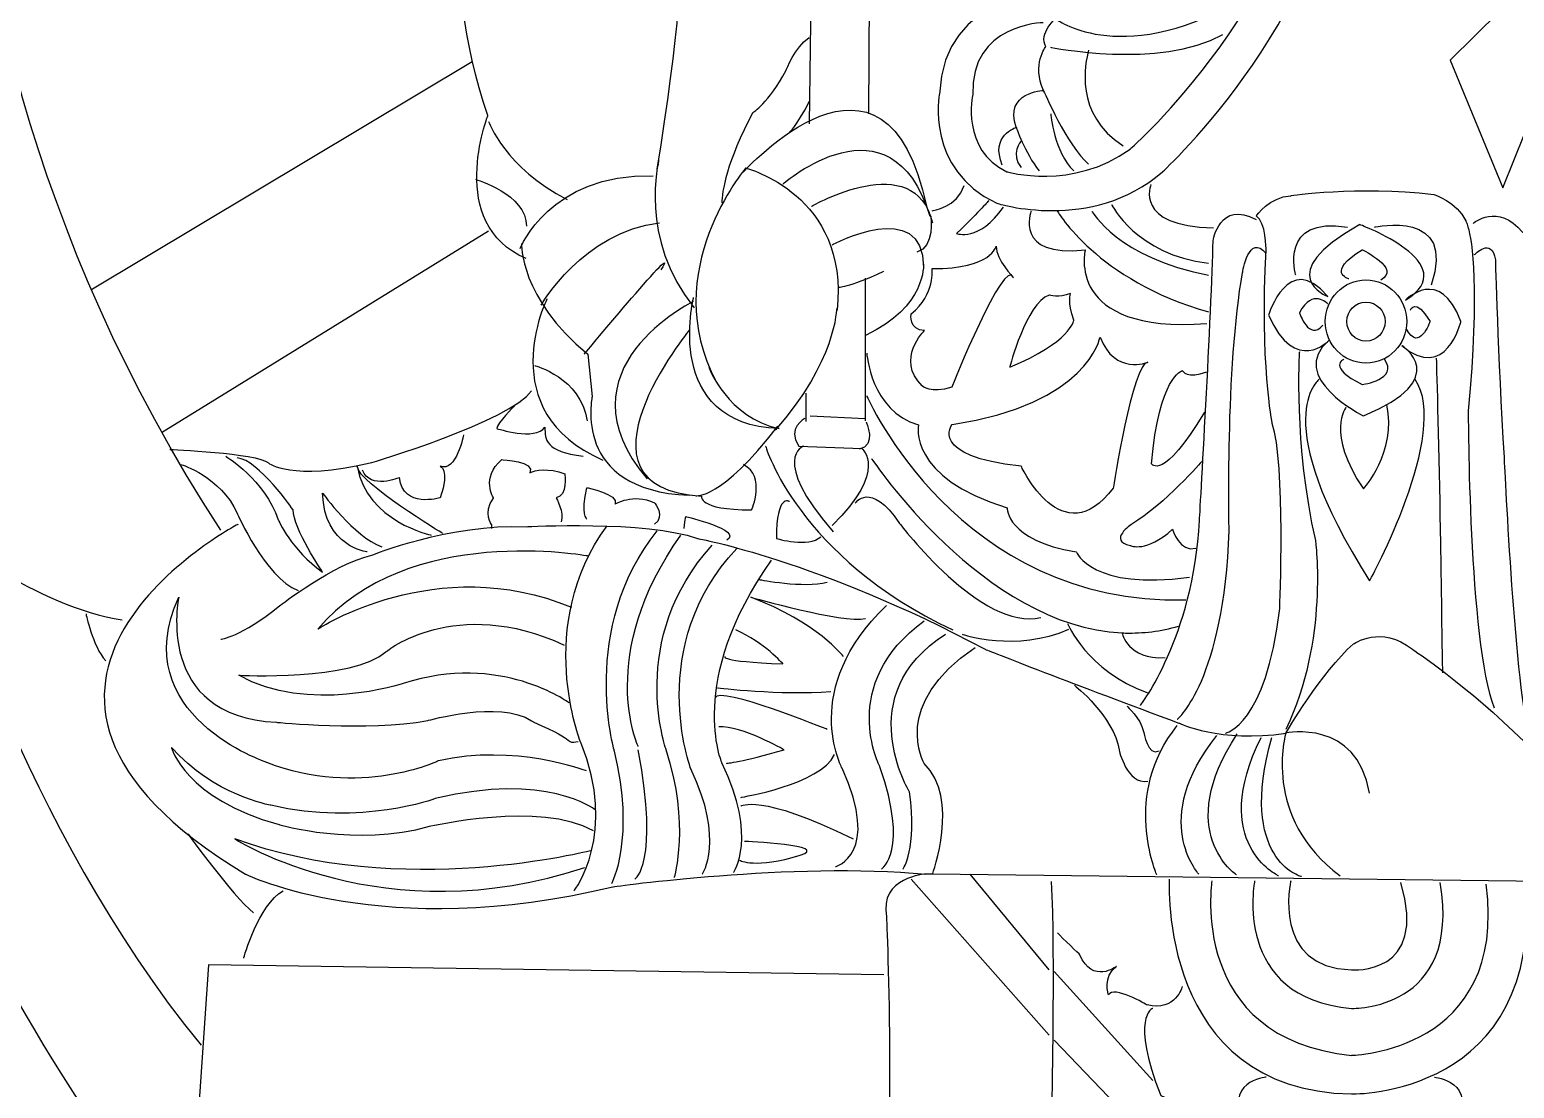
# Model space of a CAD drawing. Header units: inches. Extents: x -172 to 397, y -177 to 127.
# Drawn here: x 348.832 to 351.168, y -71.02 to -69.355 of the extents above; entities that cross this region are included whole.
import ezdxf

# ---------------------------------------------------------------- set-up
doc = ezdxf.new("R2010")
doc.units = ezdxf.units.IN
doc.header["$MEASUREMENT"] = 0

# ---------------------------------------------------------------- blocks, each defined once
blk = doc.blocks.new('TITLE BLOCK NEW 29102024')
at = {"color": 4}
for p, q in [((-528.3597, -67.133), (-528.3752, -69.4876)), ((-528.4373, -67.1699), (-528.4683, -69.5034)), ((-527.3818, -69.3266), (-527.4595, -69.4032)), ((-528.9986, -69.4058), (-529.5988, -69.7648)), ((-527.4595, -69.4032), (-527.3767, -69.6038)), ((-527.3767, -69.6038), (-527.2961, -69.4033)), ((-528.9728, -69.6724), (-529.4876, -69.9892)), ((-528.3804, -69.7463), (-528.3804, -69.9707)), ((-528.4735, -69.927), (-528.4735, -69.9713)), ((-528.467, -69.9628), (-528.3804, -69.9668)), ((-528.3079, -70.6913), (-528.0906, -70.9368)), ((-528.0906, -70.8339), (-528.2148, -70.6834)), ((-529.4138, -70.826), (-529.4294, -71.0556)), ((-528.3506, -70.8418), (-529.4138, -70.826)), ((-527.9277, -71.0081), (-528.0829, -70.8366)), ((-528.0829, -70.9448), (-527.625, -71.4199))]:
    blk.add_line(p, q, dxfattribs=at)
for centre, major_axis, ratio, start_param, end_param in [((-527.5707, -69.0125), (2.4749, 2.4749), 1, 5.497787, 11.780972), ((-527.5681, -69.0092), (2.4109, 2.4109), 1, 5.497787, 11.780972), ((-527.592, -69.8143), (0, 0.0654), 0.979489, 3.141593, 9.424778), ((-527.592, -69.8143), (0, 0.0307), 0.980076, 3.141593, 9.424778)]:
    blk.add_ellipse(centre, major_axis=major_axis, ratio=ratio, start_param=start_param, end_param=end_param, dxfattribs=at)
for points, knots in [([(-529.3945, -70.1423), (-529.9997, -69.2131), (-529.7566, -68.2997), (-529.7566, -68.2997), (-530.1032, -68.833), (-530.1912, -70.1635), (-530.1912, -70.1635), (-530.217, -70.628), (-530.5016, -70.6597), (-530.5016, -70.6597), (-530.5016, -70.6597), (-530.1317, -70.6478), (-529.8368, -70.145), (-529.8368, -70.145), (-529.6816, -70.2637), (-529.5496, -70.2836)], [0, 0, 0, 0, 1, 1, 1, 2, 2, 2, 3, 3, 3, 4, 4, 4, 5, 5, 5, 5]), ([(-528.9139, -69.7153), (-529.0404, -69.6609), (-528.9741, -69.4904), (-528.9741, -69.4904), (-529.0542, -69.2535), (-529.0107, -69.0621), (-528.9926, -69.0013), (-528.9887, -68.988), (-528.986, -68.981), (-528.986, -68.981), (-528.986, -68.981), (-528.9699, -68.8775), (-528.7057, -68.567)], [0, 0, 0, 0, 1, 1, 1, 2, 2, 2, 3, 3, 3, 4, 4, 4, 4]), ([(-528.7076, -69.5748), (-528.6378, -69.1511), (-528.6805, -69.0837), (-528.6805, -69.0837), (-528.7363, -68.9887), (-528.9365, -69.0165), (-528.9365, -69.0165)], [0, 0, 0, 0, 1, 1, 1, 2, 2, 2, 2]), ([(-528.0754, -69.293), (-528.087, -69.295), (-528.2557, -69.295), (-528.2634, -69.4566), (-528.2634, -69.4566), (-528.2864, -69.5751), (-528.1732, -69.6282), (-528.1732, -69.6282), (-528.0237, -69.6756), (-527.9125, -69.5789), (-527.9125, -69.5789), (-527.6326, -69.3266), (-527.6173, -68.9913)], [0, 0, 0, 0, 1, 1, 1, 2, 2, 2, 3, 3, 3, 4, 4, 4, 4]), ([(-528.0998, -69.3443), (-528.0998, -69.3443), (-528.2148, -69.3457), (-528.2109, -69.4581), (-528.2109, -69.4581), (-528.2301, -69.5443), (-528.1573, -69.5786), (-528.1573, -69.5786), (-528.0539, -69.6091), (-527.9632, -69.543), (-527.9632, -69.543), (-527.6912, -69.3072), (-527.658, -68.9788)], [0, 0, 0, 0, 1, 1, 1, 2, 2, 2, 3, 3, 3, 4, 4, 4, 4]), ([(-528.1644, -69.5681), (-528.1838, -69.5219), (-528.1424, -69.5087), (-528.1424, -69.5087), (-528.1618, -69.4533), (-528.0997, -69.4507), (-528.0997, -69.4507), (-528.1178, -69.4097), (-528.0959, -69.382), (-528.0959, -69.382), (-528.1072, -69.361), (-528.0823, -69.3382), (-528.0718, -69.3299), (-528.071, -69.3293), (-528.0702, -69.3287), (-528.0696, -69.3282), (-528.0682, -69.3272), (-528.0674, -69.3266), (-528.0674, -69.3266), (-528.0881, -69.3029), (-528.0648, -69.2844), (-528.0648, -69.2844)], [0, 0, 0, 0, 1, 1, 1, 2, 2, 2, 3, 3, 3, 4, 4, 4, 5, 5, 5, 6, 6, 6, 7, 7, 7, 7]), ([(-528.6054, -69.6275), (-528.6054, -69.6117), (-528.5977, -69.5615), (-528.5563, -69.485), (-528.5563, -69.485), (-528.533, -69.4718), (-528.5045, -69.419), (-528.5045, -69.419), (-528.4916, -69.3833), (-528.4683, -69.3675)], [0, 0, 0, 0, 1, 1, 1, 2, 2, 2, 3, 3, 3, 3]), ([(-527.8132, -70.4617), (-527.8132, -70.4617), (-527.7492, -70.4499), (-527.7278, -70.2657), (-527.7278, -70.2657), (-527.7182, -70.036), (-527.7395, -69.9747), (-527.7395, -69.9747), (-527.7589, -69.8776), (-527.7492, -69.7014), (-527.7492, -69.7014), (-527.7492, -69.6579), (-527.7647, -69.648), (-527.7647, -69.648), (-527.7434, -69.6183), (-527.7104, -69.6163), (-527.7104, -69.6163), (-527.6075, -69.6005), (-527.4854, -69.6143), (-527.4854, -69.6143), (-527.4485, -69.6262), (-527.4349, -69.6559), (-527.4349, -69.6559), (-527.4345, -69.6566), (-527.4337, -69.6584), (-527.4332, -69.6598), (-527.4324, -69.6621), (-527.4315, -69.6652), (-527.425, -69.688), (-527.4131, -69.7599), (-527.431, -69.9548), (-527.431, -69.9548), (-527.431, -70.3171), (-527.3903, -70.4221)], [0, 0, 0, 0, 1, 1, 1, 2, 2, 2, 3, 3, 3, 4, 4, 4, 5, 5, 5, 6, 6, 6, 7, 7, 7, 8, 8, 8, 9, 9, 9, 10, 10, 10, 11, 11, 11, 11]), ([(-528.1857, -69.6242), (-528.1857, -69.6242), (-528.1974, -69.6381), (-528.2362, -69.6757), (-528.2362, -69.6757), (-528.2013, -69.6896), (-528.1625, -69.6342)], [0, 0, 0, 0, 1, 1, 1, 2, 2, 2, 2]), ([(-527.9471, -70.4182), (-527.9471, -70.4182), (-527.8637, -70.3113), (-527.854, -70.1271), (-527.854, -70.1271), (-527.8345, -69.7885), (-527.8326, -69.6876), (-527.8326, -69.6876), (-527.8229, -69.6222), (-527.7647, -69.6539)], [0, 0, 0, 0, 1, 1, 1, 2, 2, 2, 3, 3, 3, 3]), ([(-527.4233, -69.6599), (-527.4233, -69.6599), (-527.3844, -69.6262), (-527.3456, -69.6737), (-527.3456, -69.6737), (-527.3282, -69.6619), (-527.3321, -69.9905), (-527.3321, -69.9905), (-527.3204, -70.3251), (-527.2816, -70.5013)], [0, 0, 0, 0, 1, 1, 1, 2, 2, 2, 3, 3, 3, 3]), ([(-528.1191, -69.6407), (-528.1191, -69.6407), (-528.1476, -69.7146), (-528.0338, -69.7014), (-528.0338, -69.7014), (-528.0674, -69.8334), (-527.8423, -69.8176)], [0, 0, 0, 0, 1, 1, 1, 2, 2, 2, 2]), ([(-527.8889, -70.4399), (-527.8889, -70.4399), (-527.8152, -70.3785), (-527.8074, -70.143), (-527.8074, -70.143), (-527.8132, -69.8856), (-527.7861, -69.7371), (-527.7861, -69.7371), (-527.7764, -69.6737), (-527.7492, -69.7074)], [0, 0, 0, 0, 1, 1, 1, 2, 2, 2, 3, 3, 3, 3]), ([(-527.6522, -69.7747), (-527.6522, -69.7747), (-527.7434, -69.7411), (-527.6017, -69.6619), (-527.6017, -69.6619), (-527.4349, -69.7233), (-527.53, -69.7807), (-527.53, -69.7807), (-527.4756, -69.7253), (-527.4426, -69.8143), (-527.4426, -69.8143), (-527.4659, -69.9113), (-527.5358, -69.8519), (-527.5358, -69.8519), (-527.4524, -69.9034), (-527.5959, -69.9628), (-527.5959, -69.9628), (-527.7182, -69.9014), (-527.6503, -69.844), (-527.6503, -69.844), (-527.7026, -69.8994), (-527.7453, -69.8044), (-527.7453, -69.8044), (-527.7143, -69.7014), (-527.6522, -69.7747)], [0, 0, 0, 0, 1, 1, 1, 2, 2, 2, 3, 3, 3, 4, 4, 4, 5, 5, 5, 6, 6, 6, 7, 7, 7, 8, 8, 8, 8]), ([(-528.921, -69.6916), (-528.921, -69.6916), (-528.9247, -69.7769), (-528.8166, -69.8658), (-528.8166, -69.8658), (-528.8098, -69.9324), (-528.8098, -69.9324), (-528.8098, -69.9324), (-528.8435, -70.0796), (-528.6572, -70.0876)], [0, 0, 0, 0, 1, 1, 1, 2, 2, 2, 3, 3, 3, 3]), ([(-528.2439, -69.9173), (-528.2439, -69.9173), (-528.1605, -69.7094), (-528.1469, -69.745), (-528.1469, -69.745), (-528.1741, -69.7173), (-528.1741, -69.6956), (-528.1741, -69.6956), (-528.1799, -69.7311), (-528.275, -69.7311), (-528.275, -69.7311), (-528.2692, -69.7708), (-528.3079, -69.8024), (-528.3079, -69.8024), (-528.3118, -69.8282), (-528.2866, -69.8282), (-528.2866, -69.8282), (-528.3332, -69.8737), (-528.2905, -69.9153), (-528.2905, -69.9153), (-528.2769, -69.9291), (-528.2439, -69.9173)], [0, 0, 0, 0, 1, 1, 1, 2, 2, 2, 3, 3, 3, 4, 4, 4, 5, 5, 5, 6, 6, 6, 7, 7, 7, 7]), ([(-527.4213, -69.7094), (-527.4213, -69.7094), (-527.3942, -69.6797), (-527.3884, -69.7173), (-527.3884, -69.7173), (-527.3844, -69.8657), (-527.3747, -70.0281), (-527.3747, -70.0281), (-527.3592, -70.3686), (-527.3359, -70.4676)], [0, 0, 0, 0, 1, 1, 1, 2, 2, 2, 3, 3, 3, 3]), ([(-527.6192, -69.747), (-527.6192, -69.747), (-527.6561, -69.7371), (-527.5979, -69.7014), (-527.5979, -69.7014), (-527.5358, -69.7311), (-527.5688, -69.749)], [0, 0, 0, 0, 1, 1, 1, 2, 2, 2, 2]), ([(-528.057, -69.7701), (-528.057, -69.7701), (-528.0622, -69.7833), (-528.0518, -69.8123), (-528.0518, -69.8123), (-528.057, -69.8467), (-528.1527, -69.8862), (-528.1527, -69.8862), (-528.1269, -69.786), (-528.0906, -69.7727), (-528.0906, -69.7727), (-528.0752, -69.778), (-528.057, -69.7701)], [0, 0, 0, 0, 1, 1, 1, 2, 2, 2, 3, 3, 3, 4, 4, 4, 4]), ([(-527.6522, -69.7865), (-527.6522, -69.7865), (-527.6755, -69.7608), (-527.6968, -69.8005), (-527.6968, -69.8005), (-527.6813, -69.846), (-527.66, -69.8202)], [0, 0, 0, 0, 1, 1, 1, 2, 2, 2, 2]), ([(-527.5222, -69.7965), (-527.5222, -69.7965), (-527.5144, -69.7747), (-527.4912, -69.8143), (-527.4912, -69.8143), (-527.5086, -69.8638), (-527.528, -69.8262)], [0, 0, 0, 0, 1, 1, 1, 2, 2, 2, 2]), ([(-528.2433, -69.976), (-528.2433, -69.976), (-528.2821, -70.0262), (-528.1346, -70.042), (-528.1346, -70.042), (-528.0699, -70.1819), (-527.9898, -70.0763), (-527.9898, -70.0763), (-527.9587, -69.8783), (-527.9355, -69.8783), (-527.9355, -69.8783), (-527.9872, -69.8994), (-528.0105, -69.8387), (-528.0105, -69.8387), (-528.0286, -69.9443), (-528.2433, -69.976)], [0, 0, 0, 0, 1, 1, 1, 2, 2, 2, 3, 3, 3, 4, 4, 4, 5, 5, 5, 5]), ([(-527.6968, -69.8619), (-527.6968, -69.8619), (-527.7065, -70.0083), (-527.6716, -70.1588), (-527.6716, -70.1588), (-527.6503, -70.3153), (-527.7182, -70.4558)], [0, 0, 0, 0, 1, 1, 1, 2, 2, 2, 2]), ([(-528.3778, -69.8638), (-528.3778, -69.8638), (-528.372, -69.9548), (-528.2963, -69.9767), (-528.2963, -69.9767), (-528.3138, -70.0598), (-528.1566, -70.1073), (-528.1566, -70.1073), (-528.1585, -70.1588), (-528.048, -70.1766), (-528.048, -70.1766), (-528.0228, -70.238), (-527.8695, -70.2162)], [0, 0, 0, 0, 1, 1, 1, 2, 2, 2, 3, 3, 3, 4, 4, 4, 4]), ([(-527.627, -69.8737), (-527.627, -69.8737), (-527.6541, -69.8856), (-527.5979, -69.9133), (-527.5979, -69.9133), (-527.5396, -69.9054), (-527.563, -69.8737)], [0, 0, 0, 0, 1, 1, 1, 2, 2, 2, 2]), ([(-527.4814, -69.8717), (-527.4814, -69.8717), (-527.4776, -70.0024), (-527.4756, -70.1192), (-527.4717, -70.3667), (-527.4717, -70.3667), (-527.4717, -70.3667)], [0, 0, 0, 0, 1, 1, 1, 2, 2, 2, 2]), ([(-527.8462, -69.9568), (-527.9122, -70.0677), (-527.9296, -70.038), (-527.9296, -70.038), (-527.918, -69.9014), (-527.8811, -69.8915), (-527.8811, -69.8915), (-527.8811, -69.8915), (-527.8734, -69.9054), (-527.8423, -69.8934)], [0, 0, 0, 0, 1, 1, 1, 2, 2, 2, 3, 3, 3, 3]), ([(-527.6658, -69.9054), (-527.6658, -69.9054), (-527.7492, -69.9668), (-527.5862, -70.2222), (-527.5862, -70.2222), (-527.4582, -69.9885), (-527.5144, -69.9054)], [0, 0, 0, 0, 1, 1, 1, 2, 2, 2, 2]), ([(-529.4746, -70.0155), (-529.4746, -70.0155), (-529.3375, -70.0209), (-529.3194, -70.0367), (-529.3194, -70.0367), (-529.2832, -70.0658), (-529.159, -70.0367), (-529.159, -70.0367), (-528.9365, -69.9707), (-528.9055, -69.9231)], [0, 0, 0, 0, 1, 1, 1, 2, 2, 2, 3, 3, 3, 3]), ([(-528.9327, -69.947), (-528.9327, -69.947), (-528.9598, -69.9747), (-528.9598, -69.9826), (-528.9598, -69.9826), (-528.8997, -70.0024), (-528.8842, -69.9806), (-528.8842, -70.0004), (-528.8842, -70.0182), (-528.824, -70.0262)], [0, 0, 0, 0, 1, 1, 1, 2, 2, 2, 3, 3, 3, 3]), ([(-527.6231, -69.9489), (-527.6231, -69.9489), (-527.6561, -69.9885), (-527.5959, -70.0776), (-527.5959, -70.0776), (-527.5435, -70.0202), (-527.5591, -69.945)], [0, 0, 0, 0, 1, 1, 1, 2, 2, 2, 2]), ([(-528.475, -69.9668), (-528.475, -69.9668), (-528.5041, -69.982), (-528.4847, -70.0103), (-528.4847, -70.0103), (-528.3855, -70.0142), (-528.3855, -70.0142), (-528.3855, -70.0142), (-528.3429, -70.0479), (-528.4321, -70.135)], [0, 0, 0, 0, 1, 1, 1, 2, 2, 2, 3, 3, 3, 3]), ([(-529.0122, -69.9925), (-529.0122, -69.9925), (-529.0238, -70.0519), (-529.0491, -70.042), (-529.0491, -70.042), (-529.0335, -70.0459), (-529.0491, -70.0914), (-529.0491, -70.0914), (-529.1073, -70.1093), (-529.1131, -70.0598), (-529.1131, -70.0598), (-529.1597, -70.0796), (-529.1713, -70.0479)], [0, 0, 0, 0, 1, 1, 1, 2, 2, 2, 3, 3, 3, 4, 4, 4, 4]), ([(-529.3866, -70.0262), (-529.3866, -70.0262), (-529.3246, -70.0631), (-529.3039, -70.1264), (-529.3039, -70.1264), (-529.2832, -70.174), (-529.2341, -70.2083), (-529.2341, -70.2083), (-529.2806, -70.1396), (-529.2806, -70.1106), (-529.2806, -70.1106), (-529.3349, -70.0314), (-529.3686, -70.0287)], [0, 0, 0, 0, 1, 1, 1, 2, 2, 2, 3, 3, 3, 4, 4, 4, 4]), ([(-529.4565, -70.0394), (-529.4565, -70.0394), (-529.3945, -70.0579), (-529.3686, -70.1159), (-529.3686, -70.1159), (-529.3246, -70.2162), (-529.2728, -70.2374)], [0, 0, 0, 0, 1, 1, 1, 2, 2, 2, 2]), ([(-529.0452, -70.1476), (-529.0452, -70.1476), (-529.1771, -70.0684), (-529.1797, -70.042), (-529.1642, -70.1291), (-529.0633, -70.1502), (-529.0633, -70.1502)], [0, 0, 0, 0, 1, 1, 1, 2, 2, 2, 2]), ([(-528.9676, -70.1397), (-528.9676, -70.1397), (-528.9676, -70.1343), (-528.9676, -70.1343), (-528.9676, -70.1343), (-528.9831, -70.1159), (-528.965, -70.0921), (-528.965, -70.0921), (-528.9857, -70.0604), (-528.9521, -70.0314), (-528.9521, -70.0314), (-528.8977, -70.0341), (-528.9081, -70.0525), (-528.8997, -70.0479), (-528.8784, -70.0439), (-528.8531, -70.0539), (-528.8531, -70.0539), (-528.8473, -70.0894), (-528.8667, -70.0914), (-528.8667, -70.0914), (-528.8531, -70.1153), (-528.8589, -70.1291)], [0, 0, 0, 0, 1, 1, 1, 2, 2, 2, 3, 3, 3, 4, 4, 4, 5, 5, 5, 6, 6, 6, 7, 7, 7, 7]), ([(-528.6378, -70.0888), (-528.6378, -70.0888), (-528.6442, -70.1106), (-528.5589, -70.1106), (-528.5589, -70.1106), (-528.5356, -70.0577), (-528.5718, -70.0394)], [0, 0, 0, 0, 1, 1, 1, 2, 2, 2, 2]), ([(-528.37, -70.0301), (-528.37, -70.0301), (-528.1946, -70.294), (-527.9759, -70.304), (-527.9741, -70.3041), (-527.9723, -70.3042), (-527.9704, -70.3042), (-527.9432, -70.3049), (-527.9153, -70.3016), (-527.8869, -70.2934)], [0, 0, 0, 0, 1, 1, 1, 2, 2, 2, 3, 3, 3, 3]), ([(-527.8501, -70.034), (-527.8501, -70.034), (-527.9083, -70.1014), (-527.9607, -70.1331), (-527.9607, -70.1331), (-527.9994, -70.1588), (-527.9626, -70.1667), (-527.9626, -70.1667), (-527.9374, -70.1786), (-527.8966, -70.141), (-527.8966, -70.141), (-527.885, -70.1786), (-527.8598, -70.1707)], [0, 0, 0, 0, 1, 1, 1, 2, 2, 2, 3, 3, 3, 4, 4, 4, 4]), ([(-528.3959, -70.1001), (-528.3959, -70.1001), (-528.3726, -70.0631), (-528.326, -70.1318), (-528.326, -70.1318), (-528.1967, -70.3033), (-528.1036, -70.2796)], [0, 0, 0, 0, 1, 1, 1, 2, 2, 2, 2]), ([(-529.1642, -70.1766), (-529.1642, -70.1766), (-529.2315, -70.1687), (-529.2341, -70.0842), (-529.2341, -70.0842), (-529.1849, -70.1528), (-529.1409, -70.1687)], [0, 0, 0, 0, 1, 1, 1, 2, 2, 2, 2]), ([(-528.8182, -70.1251), (-528.8182, -70.1251), (-528.8279, -70.1173), (-528.8182, -70.0756), (-528.8182, -70.0756), (-528.7677, -70.0856), (-528.7736, -70.1014), (-528.7736, -70.1014), (-528.7464, -70.0836), (-528.7115, -70.0994), (-528.7115, -70.0994), (-528.6941, -70.1211), (-528.7115, -70.1331)], [0, 0, 0, 0, 1, 1, 1, 2, 2, 2, 3, 3, 3, 4, 4, 4, 4]), ([(-528.4994, -70.0974), (-528.4994, -70.0974), (-528.52, -70.0842), (-528.52, -70.1555), (-528.52, -70.1555), (-528.4683, -70.1707), (-528.4502, -70.1528)], [0, 0, 0, 0, 1, 1, 1, 2, 2, 2, 2]), ([(-529.3673, -70.1331), (-529.3673, -70.1331), (-529.8484, -70.3865), (-529.3556, -70.6834), (-529.3556, -70.6834), (-529.1383, -70.7904), (-528.7775, -70.7033), (-528.7775, -70.7033), (-528.4942, -70.6636), (-528.2847, -70.6834)], [0, 0, 0, 0, 1, 1, 1, 2, 2, 2, 3, 3, 3, 3]), ([(-529.3945, -70.3139), (-529.3945, -70.3139), (-529.3634, -70.3113), (-529.3013, -70.2611), (-529.3013, -70.2611), (-529.2159, -70.195), (-529.1564, -70.1818), (-529.1564, -70.1818), (-529.0349, -70.1318), (-528.9133, -70.137), (-528.9133, -70.137), (-528.7244, -70.1265), (-528.6442, -70.1555), (-528.6442, -70.1555), (-528.4528, -70.1898), (-528.1915, -70.3298), (-528.1915, -70.3298), (-528.0441, -70.3878), (-527.8863, -70.4459), (-527.8863, -70.4459), (-527.8216, -70.4776), (-527.7182, -70.4617), (-527.7182, -70.4617), (-527.6612, -70.364), (-527.6121, -70.3218), (-527.6121, -70.3218), (-527.5681, -70.2901), (-527.5189, -70.3298), (-527.5189, -70.3298), (-527.431, -70.3878), (-527.3431, -70.4749), (-527.3431, -70.4749), (-527.2137, -70.5171), (-527.1827, -70.628)], [0, 0, 0, 0, 1, 1, 1, 2, 2, 2, 3, 3, 3, 4, 4, 4, 5, 5, 5, 6, 6, 6, 7, 7, 7, 8, 8, 8, 9, 9, 9, 10, 10, 10, 11, 11, 11, 11]), ([(-528.8163, -70.1832), (-528.8163, -70.1832), (-529.1009, -70.1304), (-529.2418, -70.2981), (-529.2418, -70.2981), (-529.0556, -70.1753), (-528.8422, -70.2637)], [0, 0, 0, 0, 1, 1, 1, 2, 2, 2, 2]), ([(-528.8382, -70.7098), (-528.8382, -70.7098), (-528.7684, -70.6187), (-528.8279, -70.4762), (-528.8279, -70.4762), (-528.9017, -70.2928), (-528.7865, -70.1357)], [0, 0, 0, 0, 1, 1, 1, 2, 2, 2, 2]), ([(-528.7788, -70.698), (-528.7788, -70.698), (-528.7412, -70.6261), (-528.7749, -70.4901), (-528.7749, -70.4901), (-528.8305, -70.2966), (-528.7076, -70.1436)], [0, 0, 0, 0, 1, 1, 1, 2, 2, 2, 2]), ([(-528.6649, -70.1397), (-528.6649, -70.1397), (-528.6649, -70.1343), (-528.6623, -70.1211), (-528.6623, -70.1211), (-528.5718, -70.1423), (-528.5977, -70.1581)], [0, 0, 0, 0, 1, 1, 1, 2, 2, 2, 2]), ([(-528.6805, -70.6887), (-528.6805, -70.6887), (-528.6546, -70.6042), (-528.6934, -70.4881), (-528.6934, -70.4881), (-528.7555, -70.3139), (-528.6209, -70.166)], [0, 0, 0, 0, 1, 1, 1, 2, 2, 2, 2]), ([(-528.6365, -70.6834), (-528.6365, -70.6834), (-528.6003, -70.631), (-528.6546, -70.518), (-528.6546, -70.518), (-528.727, -70.3237), (-528.5821, -70.1713)], [0, 0, 0, 0, 1, 1, 1, 2, 2, 2, 2]), ([(-528.5874, -70.6808), (-528.5874, -70.6808), (-528.5485, -70.6254), (-528.6054, -70.5093), (-528.6054, -70.5093), (-528.6623, -70.3798), (-528.5278, -70.1898)], [0, 0, 0, 0, 1, 1, 1, 2, 2, 2, 2]), ([(-528.8189, -70.5211), (-528.8189, -70.5211), (-528.9327, -70.4776), (-529.0517, -70.5053), (-529.0517, -70.5053), (-529.1758, -70.5647), (-529.322, -70.5079), (-529.322, -70.5079), (-529.5457, -70.4327), (-529.4604, -70.2479), (-529.4604, -70.2479), (-529.5005, -70.4354), (-529.3065, -70.4446), (-529.3065, -70.4446), (-529.1642, -70.4591), (-529.0685, -70.4419), (-529.0685, -70.4419), (-528.9562, -70.4092), (-528.9052, -70.4421), (-528.904, -70.4429), (-528.9028, -70.4437), (-528.9016, -70.4446), (-528.8279, -70.4762), (-528.8551, -70.4775), (-528.8318, -70.4749)], [0, 0, 0, 0, 1, 1, 1, 2, 2, 2, 3, 3, 3, 4, 4, 4, 5, 5, 5, 6, 6, 6, 7, 7, 7, 8, 8, 8, 8]), ([(-528.846, -70.4142), (-528.846, -70.4142), (-528.9547, -70.3336), (-529.1073, -70.3838), (-529.1073, -70.3838), (-529.2586, -70.4327), (-529.366, -70.3706), (-529.366, -70.3706), (-529.1862, -70.3799), (-529.1345, -70.3337), (-529.1345, -70.3337), (-529.0258, -70.2439), (-528.8538, -70.3231)], [0, 0, 0, 0, 1, 1, 1, 2, 2, 2, 3, 3, 3, 4, 4, 4, 4]), ([(-528.4146, -70.341), (-528.4146, -70.341), (-528.4554, -70.2874), (-528.5602, -70.2479), (-528.5602, -70.2479), (-528.4146, -70.2894), (-528.3797, -70.2816)], [0, 0, 0, 0, 1, 1, 1, 2, 2, 2, 2]), ([(-528.4269, -70.6716), (-528.4269, -70.6716), (-528.3545, -70.6529), (-528.4166, -70.517), (-528.4166, -70.517), (-528.4839, -70.3916), (-528.3467, -70.2611)], [0, 0, 0, 0, 1, 1, 1, 2, 2, 2, 2]), ([(-528.6009, -70.341), (-528.6009, -70.341), (-528.6125, -70.3488), (-528.5097, -70.3528), (-528.5097, -70.3528), (-528.5388, -70.3191), (-528.5835, -70.2994)], [0, 0, 0, 0, 1, 1, 1, 2, 2, 2, 2]), ([(-528.3545, -70.6756), (-528.3545, -70.6756), (-528.3105, -70.6464), (-528.3571, -70.5145), (-528.3571, -70.5145), (-528.4244, -70.3852), (-528.2872, -70.2848)], [0, 0, 0, 0, 1, 1, 1, 2, 2, 2, 2]), ([(-528.3209, -70.6756), (-528.3209, -70.6756), (-528.2976, -70.6439), (-528.3105, -70.5541), (-528.3105, -70.5541), (-528.4037, -70.401), (-528.2536, -70.306)], [0, 0, 0, 0, 1, 1, 1, 2, 2, 2, 2]), ([(-528.2743, -70.6836), (-528.2743, -70.6836), (-528.2304, -70.5647), (-528.2872, -70.5093), (-528.2872, -70.5093), (-528.3416, -70.4169), (-528.2071, -70.3271)], [0, 0, 0, 0, 1, 1, 1, 2, 2, 2, 2]), ([(-528.0506, -70.3865), (-528.0506, -70.3865), (-527.9885, -70.4354), (-527.9807, -70.4881), (-527.9807, -70.4881), (-527.9678, -70.5435), (-527.9355, -70.537)], [0, 0, 0, 0, 1, 1, 1, 2, 2, 2, 2]), ([(-527.9678, -70.4195), (-527.9678, -70.4195), (-527.9471, -70.4379), (-527.9419, -70.4591), (-527.9419, -70.4591), (-527.9355, -70.5), (-527.9174, -70.4894)], [0, 0, 0, 0, 1, 1, 1, 2, 2, 2, 2]), ([(-527.5862, -70.5563), (-527.6067, -70.438), (-527.7182, -70.4617), (-527.7182, -70.4617), (-527.7182, -70.4617), (-527.757, -70.5942), (-527.6328, -70.6861)], [0, 0, 0, 0, 1, 1, 1, 2, 2, 2, 2]), ([(-528.5986, -70.5093), (-528.5986, -70.5093), (-528.5745, -70.5071), (-528.5078, -70.4879), (-528.5078, -70.4879), (-528.5745, -70.4497), (-528.6106, -70.4518)], [0, 0, 0, 0, 1, 1, 1, 2, 2, 2, 2]), ([(-528.8059, -70.5818), (-528.8059, -70.5818), (-528.8822, -70.5224), (-529.0568, -70.5647), (-529.0568, -70.5647), (-529.172, -70.6082), (-529.3155, -70.5752), (-529.3155, -70.5752), (-529.4061, -70.5594), (-529.472, -70.4841), (-529.472, -70.4841), (-529.4513, -70.5646), (-529.3026, -70.6055), (-529.3026, -70.6055), (-529.181, -70.6412), (-529.0659, -70.6082), (-529.0659, -70.6082), (-528.89, -70.5673), (-528.8085, -70.6149)], [0, 0, 0, 0, 1, 1, 1, 2, 2, 2, 3, 3, 3, 4, 4, 4, 5, 5, 5, 6, 6, 6, 6]), ([(-528.8111, -70.6464), (-528.8111, -70.6464), (-529.1112, -70.7243), (-529.3724, -70.628), (-529.3724, -70.628), (-529.1371, -70.7785), (-528.8214, -70.6729)], [0, 0, 0, 0, 1, 1, 1, 2, 2, 2, 2]), ([(-528.5776, -70.6617), (-528.5776, -70.6617), (-528.5524, -70.6756), (-528.4825, -70.6537), (-528.4321, -70.638), (-528.5699, -70.6319), (-528.5699, -70.6319)], [0, 0, 0, 0, 1, 1, 1, 2, 2, 2, 2]), ([(-526.5243, -70.7046), (-526.5243, -70.7046), (-528.2741, -70.6836), (-528.2741, -70.6836), (-528.2741, -70.6836), (-528.2847, -70.6834), (-528.2847, -70.6834), (-528.2847, -70.6834), (-528.3584, -70.6874), (-528.3467, -70.7508), (-528.3467, -70.7508), (-528.3274, -71.1744), (-528.3662, -71.313), (-528.3662, -71.313), (-528.4088, -71.412), (-528.502, -71.4159), (-528.502, -71.4159), (-528.4399, -71.4793), (-528.4244, -71.5268), (-528.4244, -71.5268), (-528.339, -71.6456), (-528.2148, -71.5822), (-528.2148, -71.5822), (-528.1256, -71.5387), (-528.1023, -71.5981), (-528.1023, -71.5981), (-528.079, -71.6813), (-528.2032, -71.6813), (-528.2032, -71.6813), (-528.2692, -71.6496), (-528.2847, -71.6614), (-528.2847, -71.6614), (-528.3235, -71.6654), (-528.2885, -71.7051), (-528.2885, -71.7051), (-527.9277, -72.0693), (-527.1089, -71.8556)], [0, 0, 0, 0, 1, 1, 1, 2, 2, 2, 3, 3, 3, 4, 4, 4, 5, 5, 5, 6, 6, 6, 7, 7, 7, 8, 8, 8, 9, 9, 9, 10, 10, 10, 11, 11, 11, 12, 12, 12, 12]), ([(-527.9018, -70.6913), (-527.9018, -70.6913), (-527.9199, -71.024), (-527.6147, -71.0292), (-527.6147, -71.0292), (-527.312, -71.0345), (-527.3405, -70.6966)], [0, 0, 0, 0, 1, 1, 1, 2, 2, 2, 2]), ([(-527.8345, -70.694), (-527.8345, -70.694), (-527.8734, -70.9421), (-527.6147, -70.9685), (-527.6147, -70.9685), (-527.3689, -70.9632), (-527.4026, -70.6993)], [0, 0, 0, 0, 1, 1, 1, 2, 2, 2, 2]), ([(-527.7673, -70.694), (-527.7673, -70.694), (-527.8035, -70.8788), (-527.6147, -70.8946), (-527.6147, -70.8946), (-527.4413, -70.8999), (-527.475, -70.6966)], [0, 0, 0, 0, 1, 1, 1, 2, 2, 2, 2]), ([(-527.7104, -70.694), (-527.7104, -70.694), (-527.7415, -70.8312), (-527.6147, -70.8339), (-527.6147, -70.8339), (-527.4931, -70.8444), (-527.5371, -70.6966)], [0, 0, 0, 0, 1, 1, 1, 2, 2, 2, 2]), ([(-527.8811, -70.8603), (-527.8811, -70.8603), (-527.8912, -70.8999), (-527.9366, -70.8893), (-527.9366, -70.8893), (-527.9895, -70.8576), (-527.9971, -70.8735), (-527.9971, -70.8735), (-528.0072, -70.8444), (-527.9845, -70.8286), (-527.9845, -70.8286), (-528.0223, -70.8576), (-528.0424, -70.8102), (-528.0424, -70.8102), (-528.0702, -70.7837), (-528.0777, -70.7758)], [0, 0, 0, 0, 1, 1, 1, 2, 2, 2, 3, 3, 3, 4, 4, 4, 5, 5, 5, 5]), ([(-527.9277, -70.8946), (-527.9277, -70.8946), (-527.9639, -70.9078), (-527.9148, -71.0319), (-527.9148, -71.0319), (-527.8113, -71.0794), (-527.7957, -71.0556)], [0, 0, 0, 0, 1, 1, 1, 2, 2, 2, 2]), ([(-527.3105, -70.8946), (-527.3105, -70.8946), (-527.2743, -70.9078), (-527.3234, -71.0319), (-527.3234, -71.0319), (-527.4269, -71.0794), (-527.4425, -71.0556)], [0, 0, 0, 0, 1, 1, 1, 2, 2, 2, 2]), ([(-527.7492, -71.0029), (-527.7492, -71.0029), (-527.8191, -71.0081), (-527.7828, -71.0821), (-527.7828, -71.0821), (-527.7712, -71.1058), (-527.7719, -71.1233), (-527.7722, -71.129), (-527.7738, -71.1342), (-527.7777, -71.1375), (-527.7182, -71.127), (-527.7337, -71.1428), (-527.7259, -71.1243), (-527.7259, -71.1243), (-527.7311, -71.1692), (-527.7052, -71.1955), (-527.7052, -71.1955), (-527.6354, -71.2721), (-527.6224, -71.3011)], [0, 0, 0, 0, 1, 1, 1, 2, 2, 2, 3, 3, 3, 4, 4, 4, 5, 5, 5, 6, 6, 6, 6]), ([(-527.4842, -71.0029), (-527.4842, -71.0029), (-527.4144, -71.0081), (-527.4506, -71.0821), (-527.4506, -71.0821), (-527.4622, -71.1058), (-527.4615, -71.1233), (-527.4613, -71.129), (-527.4596, -71.1342), (-527.4557, -71.1375), (-527.5153, -71.127), (-527.4997, -71.1428), (-527.5075, -71.1243), (-527.5075, -71.1243), (-527.5023, -71.1692), (-527.5282, -71.1955), (-527.5282, -71.1955), (-527.598, -71.2721), (-527.611, -71.3011)], [0, 0, 0, 0, 1, 1, 1, 2, 2, 2, 3, 3, 3, 4, 4, 4, 5, 5, 5, 6, 6, 6, 6])]:
    blk.add_open_spline(points, degree=3, knots=knots, dxfattribs=at)
for points in [[(-528.0777, -69.3398), (-528.0777, -69.3398), (-527.9716, -69.419), (-527.775, -69.3002)], [(-528.5718, -69.5791), (-528.5718, -69.5791), (-528.3466, -69.3268), (-528.2834, -69.6342)], [(-528.0887, -69.3827), (-528.0887, -69.3827), (-527.918, -69.4183), (-527.8171, -69.3629)], [(-528.0286, -69.3873), (-528.0338, -69.4085), (-528.0518, -69.4876), (-527.9743, -69.5378)], [(-528.5097, -69.5979), (-528.5097, -69.5979), (-528.3402, -69.4499), (-528.2782, -69.6487)], [(-528.0997, -69.4507), (-528.0997, -69.4507), (-528.0622, -69.5378), (-528.0286, -69.5668)], [(-528.499, -69.5163), (-528.499, -69.5163), (-528.4891, -69.5091), (-528.468, -69.4679)], [(-528.0881, -69.4876), (-528.0881, -69.4876), (-528.0829, -69.5483), (-528.0518, -69.5773)], [(-528.973, -69.4996), (-528.973, -69.4996), (-528.9463, -69.5732), (-528.8493, -69.6222)], [(-528.1424, -69.5087), (-528.1424, -69.5087), (-528.1295, -69.5483), (-528.1062, -69.5773)], [(-528.1346, -69.5299), (-528.1346, -69.5299), (-528.1527, -69.551), (-528.1346, -69.5721)], [(-528.4645, -69.6329), (-528.4645, -69.6329), (-528.3024, -69.5397), (-528.2743, -69.6592)], [(-528.923, -69.6994), (-528.923, -69.6994), (-528.8773, -69.5811), (-528.7141, -69.5853)], [(-528.7049, -69.5608), (-528.7049, -69.5608), (-528.7378, -69.6836), (-528.6494, -69.7925)], [(-528.5679, -69.5728), (-528.5679, -69.5728), (-528.7076, -69.7351), (-528.6145, -69.9093)], [(-528.5679, -69.5728), (-528.5679, -69.5728), (-528.4047, -69.615), (-528.4244, -69.7965)], [(-528.9935, -69.5906), (-528.9935, -69.5906), (-528.9127, -69.6137), (-528.9133, -69.6645)], [(-528.275, -69.6401), (-528.275, -69.6401), (-528.2342, -69.6342), (-528.2245, -69.6005)], [(-527.9303, -69.5985), (-527.9303, -69.5985), (-527.9587, -69.6645), (-527.832, -69.6671)], [(-528.4321, -69.6936), (-528.4321, -69.6936), (-528.2885, -69.6163), (-528.2885, -69.7291)], [(-528.2769, -69.6487), (-528.2769, -69.6487), (-528.2701, -69.6975), (-528.2989, -69.7054)], [(-528.0777, -69.6407), (-528.0777, -69.6407), (-528.0156, -69.749), (-527.8398, -69.7992)], [(-528.0234, -69.6407), (-528.0234, -69.6407), (-527.982, -69.7146), (-527.8398, -69.7411)], [(-527.9923, -69.6302), (-527.9923, -69.6302), (-527.9536, -69.7094), (-527.8398, -69.7226)], [(-527.7026, -69.7411), (-527.7026, -69.7411), (-527.7298, -69.648), (-527.6211, -69.6658)], [(-527.5784, -69.6658), (-527.5784, -69.6658), (-527.4485, -69.6362), (-527.4892, -69.7569)], [(-528.89, -69.7885), (-528.89, -69.7885), (-528.8242, -69.6728), (-528.7037, -69.6592)], [(-528.8224, -69.8658), (-528.8224, -69.8658), (-528.6636, -69.6744), (-528.7018, -69.7331)], [(-528.4225, -69.7602), (-528.4225, -69.7602), (-528.4091, -69.7623), (-528.3506, -69.7351)], [(-528.2885, -69.7239), (-528.2885, -69.7239), (-528.2832, -69.7912), (-528.3797, -69.8361)], [(-528.881, -69.7787), (-528.881, -69.7787), (-528.9691, -69.956), (-528.793, -70.0321)], [(-528.6503, -69.7826), (-528.6503, -69.7826), (-528.8695, -69.889), (-528.7234, -70.0618)], [(-528.5155, -69.9826), (-528.7001, -69.9761), (-528.6503, -69.7767), (-528.6503, -69.7767)], [(-528.5214, -69.9852), (-528.4259, -69.8778), (-528.4244, -69.7925), (-528.4244, -69.7925)], [(-528.6564, -69.8269), (-528.6564, -69.8269), (-528.8595, -70.076), (-528.6378, -70.0888)], [(-528.9003, -69.8836), (-528.9003, -69.8836), (-528.8279, -69.9021), (-528.8176, -69.9707)], [(-528.6261, -69.8863), (-528.6261, -69.8863), (-528.5966, -69.9656), (-528.5155, -69.9826)], [(-528.3778, -69.9311), (-528.3778, -69.9311), (-528.2342, -70.2617), (-527.8753, -70.2519)], [(-528.6468, -70.0882), (-528.6468, -70.0882), (-528.6079, -70.0961), (-528.5175, -69.9787)], [(-528.3787, -69.972), (-528.3787, -69.972), (-528.3613, -70.0102), (-528.3898, -70.0149)], [(-528.5369, -70.0103), (-528.5369, -70.0103), (-528.4865, -70.1845), (-528.242, -70.2994)], [(-528.4773, -70.0103), (-528.4773, -70.0103), (-528.531, -70.0286), (-528.4308, -70.145)], [(-529.8368, -70.1528), (-529.8368, -70.1528), (-529.71, -70.6042), (-529.4255, -70.9527)], [(-528.7374, -70.4828), (-528.7374, -70.4828), (-528.8046, -70.3388), (-528.6701, -70.1502)], [(-528.5466, -70.2202), (-528.5466, -70.2202), (-528.4767, -70.234), (-528.4399, -70.2242)], [(-529.6065, -70.2743), (-529.6065, -70.2743), (-529.5962, -70.3244), (-529.5755, -70.3482)], [(-528.2277, -70.306), (-528.2277, -70.306), (-528.1424, -70.335), (-528.0596, -70.2981)], [(-528.0615, -70.2894), (-528.0615, -70.2894), (-528.0324, -70.3627), (-527.9355, -70.3984)], [(-527.9759, -70.304), (-527.9759, -70.304), (-527.9665, -70.3468), (-527.9083, -70.3429)], [(-529.9558, -70.3271), (-529.9558, -70.3271), (-529.8006, -70.9025), (-529.3427, -71.3935)], [(-528.4399, -70.4558), (-528.4399, -70.4558), (-528.6106, -70.3865), (-528.6165, -70.4062)], [(-528.6125, -70.3904), (-528.6125, -70.3904), (-528.5136, -70.4023), (-528.4341, -70.3964)], [(-527.9212, -70.6848), (-527.9212, -70.6848), (-527.9768, -70.5567), (-527.8889, -70.4499)], [(-527.8553, -70.6834), (-527.8553, -70.6834), (-527.9329, -70.5979), (-527.8268, -70.4656)], [(-527.7957, -70.6848), (-527.7957, -70.6848), (-527.8966, -70.6174), (-527.7945, -70.463)], [(-527.7298, -70.6861), (-527.7298, -70.6861), (-527.8398, -70.6355), (-527.757, -70.4683)], [(-527.6936, -70.6874), (-527.6936, -70.6874), (-527.7945, -70.6611), (-527.7401, -70.4683)], [(-528.7425, -70.6913), (-528.7425, -70.6913), (-528.7037, -70.6676), (-528.7374, -70.4881)], [(-528.5757, -70.5627), (-528.5757, -70.5627), (-528.4515, -70.5428), (-528.4283, -70.4954)], [(-528.5757, -70.5765), (-528.5757, -70.5765), (-528.5485, -70.5548), (-528.3991, -70.628)], [(-529.4462, -70.6201), (-529.4462, -70.6201), (-529.3763, -70.7176), (-529.3427, -70.7441)], [(-528.1023, -71.5981), (-528.1023, -71.5981), (-528.0752, -70.925), (-528.0868, -70.6953)], [(-529.3582, -70.8154), (-529.3582, -70.8154), (-529.3349, -70.731), (-529.2962, -70.7098)]]:
    blk.add_open_spline(points, degree=3, dxfattribs=at)

msp = doc.modelspace()

# ---------------------------------------------------------------- block references
at = {"color": 1}
msp.add_blockref('TITLE BLOCK NEW 29102024', (878.5269, 0), dxfattribs=at)

doc.saveas('drawing.dxf')
